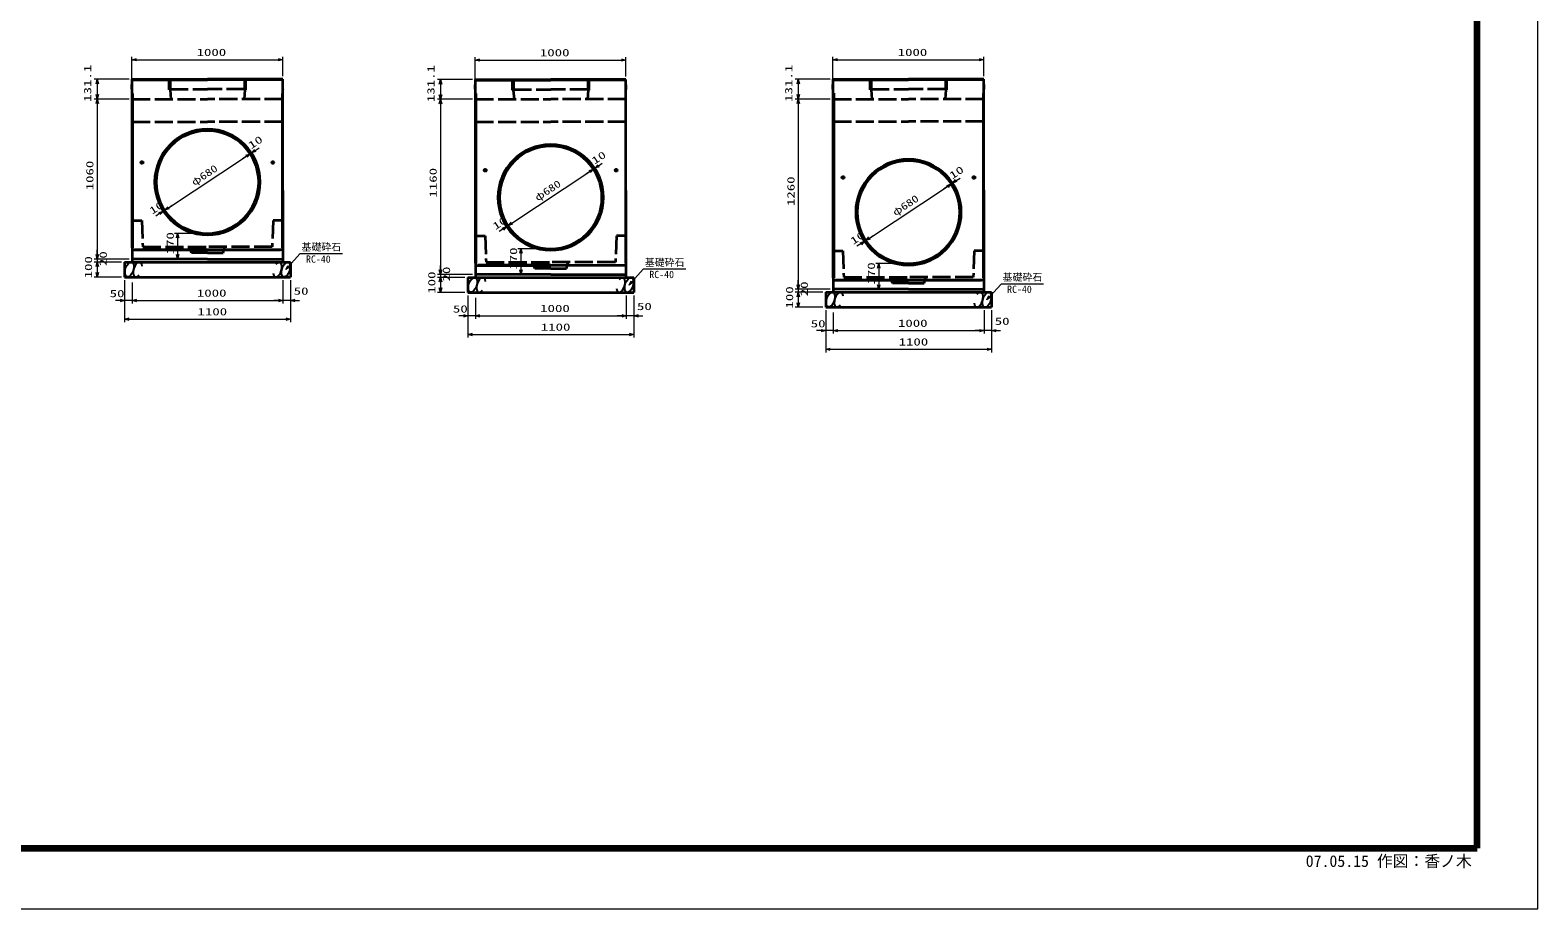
# Model space of a CAD drawing. Units: millimetres on the paper. Extents: x 0 to 841, y 0 to 594.
# Drawn here: x 341.1 to 841, y 0 to 291.1 of the extents above; entities that cross this region are included whole.
import ezdxf
from ezdxf.enums import TextEntityAlignment as Align

# ---------------------------------------------------------------- set-up
doc = ezdxf.new("R2010")
doc.units = ezdxf.units.MM
doc.linetypes.add('DASHED', pattern=[7.5, 6, -1.5])
for name, color, linetype, lineweight in [('D-STR-DIM（寸法）', 7, 'Continuous', 13), ('D-STR-HTXT(基礎砕石-旗)', 7, 'Continuous', 13), ('D-STR-STRC', 7, 'Continuous', 13), ('D-STR-STRF(グリ)', 7, 'Continuous', 25), ('D-STR（構造物）', 1, 'Continuous', 35), ('D-TTL-LINE（区切線）', 7, 'Continuous', 18), ('D-TTL（外枠）', 2, 'Continuous', 140)]:
    doc.layers.add(name, color=color, linetype=linetype, lineweight=lineweight)
doc.layers.add('D-STR-DIM（寸法）2', color=7, linetype='Continuous')
doc.styles.add('ＭＳ ゴシック', font='')
doc.styles.get('ＭＳ ゴシック').set_extended_font_data('MS Gothic')

# ---------------------------------------------------------------- blocks, each defined once
blk = doc.blocks.new('_Open30')
at = {"color": 7, "linetype": 'Continuous', "lineweight": 13}
for p, q in [((-1, 0.2679), (0, 0)), ((0, 0), (-1, -0.2679)), ((0, 0), (-1, 0))]:
    blk.add_line(p, q, dxfattribs=at)

msp = doc.modelspace()

# ---------------------------------------------------------------- linework, layer by layer
at = {"layer": 'D-STR-DIM（寸法）'}
for p, q in [((371.463, 215.262), (362.38, 215.262)), ((363.38, 216.762), (363.38, 218.262)), ((363.38, 215.262), (363.38, 214.262)), ((371.463, 214.262), (362.38, 214.262)), ((371.463, 214.262), (362.38, 214.262)), ((363.38, 212.762), (363.38, 211.262)), ((363.38, 212.762), (363.38, 210.762)), ((485.279, 210.166), (476.197, 210.166)), ((477.197, 211.666), (477.197, 213.166)), ((477.197, 210.166), (477.197, 209.166)), ((371.463, 209.262), (362.38, 209.262)), ((372.463, 208.262), (372.463, 200.53)), ((372.463, 208.262), (372.463, 194.343)), ((374.963, 207.515), (374.963, 200.53)), ((374.963, 206.515), (374.963, 200.53)), ((374.963, 206.515), (374.963, 200.53)), ((424.963, 208.262), (424.963, 200.53)), ((424.963, 208.262), (424.963, 200.53)), ((427.463, 208.262), (427.463, 200.53)), ((427.463, 208.262), (427.463, 194.343)), ((485.279, 209.166), (476.197, 209.166)), ((485.279, 209.166), (476.197, 209.166)), ((477.197, 207.666), (477.197, 206.166)), ((477.197, 207.666), (477.197, 205.666)), ((603.898, 205.265), (594.816, 205.265)), ((595.816, 206.765), (595.816, 208.265)), ((595.816, 205.265), (595.816, 204.265)), ((370.963, 201.53), (369.463, 201.53)), ((374.963, 201.53), (372.463, 201.53)), ((374.963, 201.53), (372.463, 201.53)), ((376.463, 201.53), (377.963, 201.53)), ((376.463, 201.53), (377.963, 201.53)), ((376.463, 201.53), (423.463, 201.53)), ((423.463, 201.53), (421.963, 201.53)), ((427.463, 201.53), (424.963, 201.53)), ((428.963, 201.53), (430.463, 201.53)), ((485.279, 204.166), (476.197, 204.166)), ((486.279, 203.166), (486.279, 195.434)), ((486.279, 203.166), (486.279, 189.247)), ((488.779, 202.419), (488.779, 195.434)), ((488.779, 201.419), (488.779, 195.434)), ((488.779, 201.419), (488.779, 195.434)), ((538.779, 203.166), (538.779, 195.434)), ((538.779, 203.166), (538.779, 195.434)), ((541.279, 203.166), (541.279, 195.434)), ((541.279, 203.166), (541.279, 189.247)), ((603.898, 204.265), (594.816, 204.265)), ((603.898, 204.265), (594.816, 204.265)), ((595.816, 202.765), (595.816, 201.265)), ((595.816, 202.765), (595.816, 200.765)), ((373.963, 195.343), (425.963, 195.343)), ((484.779, 196.434), (483.279, 196.434)), ((488.779, 196.434), (486.279, 196.434)), ((488.779, 196.434), (486.279, 196.434)), ((490.279, 196.434), (491.779, 196.434)), ((490.279, 196.434), (491.779, 196.434)), ((490.279, 196.434), (537.279, 196.434)), ((537.279, 196.434), (535.779, 196.434)), ((541.279, 196.434), (538.779, 196.434)), ((542.779, 196.434), (544.279, 196.434)), ((603.898, 199.265), (594.816, 199.265)), ((604.898, 198.265), (604.898, 190.533)), ((604.898, 198.265), (604.898, 184.346)), ((607.398, 197.518), (607.398, 190.533)), ((607.398, 196.518), (607.398, 190.533)), ((607.398, 196.518), (607.398, 190.533)), ((657.398, 198.265), (657.398, 190.533)), ((657.398, 198.265), (657.398, 190.533)), ((659.898, 198.265), (659.898, 190.533)), ((659.898, 198.265), (659.898, 184.346)), ((487.779, 190.247), (539.779, 190.247)), ((603.398, 191.533), (601.898, 191.533)), ((607.398, 191.533), (604.898, 191.533)), ((607.398, 191.533), (604.898, 191.533)), ((608.898, 191.533), (610.398, 191.533)), ((608.898, 191.533), (610.398, 191.533)), ((608.898, 191.533), (655.898, 191.533)), ((655.898, 191.533), (654.398, 191.533)), ((659.898, 191.533), (657.398, 191.533)), ((661.398, 191.533), (662.898, 191.533)), ((606.398, 185.346), (658.398, 185.346))]:
    msp.add_line(p, q, dxfattribs=at)
at = {"layer": 'D-STR-HTXT(基礎砕石-旗)'}
for points in [[(444.69, 216.974), (430.586, 216.974), (426.889, 212.855)], [(558.506, 211.878), (544.402, 211.878), (540.705, 207.759)], [(677.125, 206.977), (663.021, 206.977), (659.324, 202.858)]]:
    msp.add_lwpolyline(points, dxfattribs=at)
at = {"layer": 'D-STR-STRC'}
for p, q in [((374.863, 274.073), (374.863, 282.265)), ((376.363, 281.265), (423.363, 281.265)), ((424.863, 275.823), (424.863, 282.265)), ((488.679, 273.977), (488.679, 282.169)), ((490.179, 281.169), (537.179, 281.169)), ((538.679, 275.727), (538.679, 282.169)), ((607.298, 274.076), (607.298, 282.268)), ((608.798, 281.268), (655.798, 281.268)), ((657.298, 275.826), (657.298, 282.268)), ((373.963, 274.823), (362.38, 274.823)), ((363.38, 273.323), (363.38, 269.762)), ((487.779, 274.727), (476.197, 274.727)), ((477.197, 273.227), (477.197, 269.667)), ((606.398, 274.826), (594.816, 274.826)), ((595.816, 273.326), (595.816, 269.766)), ((373.963, 268.262), (362.38, 268.262)), ((373.963, 268.262), (362.38, 268.262)), ((363.38, 266.762), (363.38, 216.762)), ((487.779, 268.167), (476.197, 268.167)), ((487.779, 268.167), (476.197, 268.167)), ((477.197, 266.667), (477.197, 211.666)), ((606.398, 268.266), (594.816, 268.266)), ((606.398, 268.266), (594.816, 268.266)), ((595.816, 266.766), (595.816, 206.765)), ((414.098, 250.131), (414.516, 250.406)), ((415.767, 251.233), (417.019, 252.059)), ((386.978, 232.221), (412.847, 249.304)), ((412.847, 249.304), (411.595, 248.477)), ((527.915, 245.035), (528.332, 245.31)), ((529.584, 246.137), (530.835, 246.963)), ((500.795, 227.125), (526.663, 244.208)), ((526.663, 244.208), (525.411, 243.381)), ((646.534, 240.134), (646.951, 240.409)), ((648.203, 241.236), (649.454, 242.062)), ((619.414, 222.224), (645.282, 239.307)), ((645.282, 239.307), (644.03, 238.48)), ((384.058, 230.292), (382.806, 229.466)), ((385.727, 231.394), (385.309, 231.119)), ((386.978, 232.221), (388.23, 233.047)), ((497.874, 225.196), (496.622, 224.37)), ((499.543, 226.298), (499.126, 226.023)), ((500.795, 227.125), (502.046, 227.952)), ((398.913, 223.762), (389.03, 223.762)), ((390.03, 222.262), (390.03, 216.762)), ((616.493, 220.295), (615.241, 219.469)), ((618.162, 221.397), (617.745, 221.122)), ((619.414, 222.224), (620.665, 223.051)), ((373.963, 215.262), (362.38, 215.262)), ((398.913, 215.262), (389.03, 215.262)), ((512.729, 218.667), (502.846, 218.667)), ((503.846, 217.167), (503.846, 211.666)), ((487.779, 210.166), (476.197, 210.166)), ((512.729, 210.166), (502.846, 210.166)), ((631.348, 213.766), (621.465, 213.766)), ((622.465, 212.266), (622.465, 206.765)), ((606.398, 205.265), (594.816, 205.265)), ((631.348, 205.265), (621.465, 205.265))]:
    msp.add_line(p, q, dxfattribs=at)
at = {"layer": 'D-STR-STRF(グリ)'}
for centre, major_axis in [((374.038, 211.786), (0.79, 2.421)), ((425.887, 211.739), (-0.79, -2.421)), ((487.854, 206.69), (0.79, 2.421)), ((539.704, 206.643), (-0.79, -2.421)), ((606.473, 201.789), (0.79, 2.421)), ((658.323, 201.742), (-0.79, -2.421))]:
    msp.add_ellipse(centre, major_axis=major_axis, ratio=0.5139, dxfattribs=at)
for centre, start_param, end_param in [((376.778, 211.786), 5.3575563, 10.3750652), ((423.147, 211.739), 2.2159636, 7.2334726), ((490.595, 206.69), 5.3575563, 10.3750652), ((536.963, 206.643), 2.2159636, 7.2334726), ((609.214, 201.789), 5.3575563, 10.3750652), ((655.582, 201.742), 2.2159636, 7.2334726)]:
    msp.add_ellipse(centre, major_axis=(0.79, 2.421), ratio=0.5139, start_param=start_param, end_param=end_param, dxfattribs=at)
at = {"layer": 'D-STR（構造物）'}
for p, q in [((374.863, 273.073), (374.963, 273.173)), ((374.863, 271.573), (374.863, 273.073)), ((374.863, 271.573), (374.963, 271.473)), ((374.963, 219.02), (374.963, 274.823)), ((374.963, 274.823), (399.913, 274.823)), ((374.963, 274.573), (399.913, 274.573)), ((375.113, 270.148), (375.113, 219.02)), ((424.863, 274.823), (399.913, 274.823)), ((424.863, 274.573), (399.913, 274.573)), ((424.713, 270.148), (424.713, 219.02)), ((424.863, 219.02), (424.863, 274.823)), ((424.962, 273.073), (424.863, 273.173)), ((424.962, 271.573), (424.863, 271.473)), ((424.962, 271.573), (424.962, 273.073)), ((488.679, 272.977), (488.779, 273.077)), ((488.679, 271.477), (488.679, 272.977)), ((488.679, 271.477), (488.779, 271.377)), ((488.779, 213.924), (488.779, 274.727)), ((488.779, 274.727), (513.729, 274.727)), ((488.779, 274.477), (513.729, 274.477)), ((488.929, 270.052), (488.929, 213.924)), ((538.679, 274.727), (513.729, 274.727)), ((538.679, 274.477), (513.729, 274.477)), ((538.529, 270.052), (538.529, 213.924)), ((538.679, 213.924), (538.679, 274.727)), ((538.779, 272.977), (538.679, 273.077)), ((538.779, 271.477), (538.679, 271.377)), ((538.779, 271.477), (538.779, 272.977)), ((607.298, 273.076), (607.398, 273.176)), ((607.298, 271.576), (607.298, 273.076)), ((607.298, 271.576), (607.398, 271.476)), ((607.398, 209.023), (607.398, 274.826)), ((607.398, 274.826), (632.348, 274.826)), ((607.398, 274.576), (632.348, 274.576)), ((607.548, 270.151), (607.548, 209.023)), ((657.298, 274.826), (632.348, 274.826)), ((657.298, 274.576), (632.348, 274.576)), ((657.148, 270.151), (657.148, 209.023)), ((657.298, 209.023), (657.298, 274.826)), ((657.398, 273.076), (657.298, 273.176)), ((657.398, 271.576), (657.298, 271.476)), ((657.398, 271.576), (657.398, 273.076)), ((377.763, 247.262), (378.663, 247.262)), ((378.213, 247.712), (378.213, 246.812)), ((422.063, 247.262), (421.163, 247.262)), ((421.612, 247.712), (421.612, 246.812)), ((492.029, 245.117), (492.029, 244.217)), ((535.429, 245.117), (535.429, 244.217)), ((491.579, 244.667), (492.479, 244.667)), ((535.879, 244.667), (534.979, 244.667)), ((610.198, 242.266), (611.098, 242.266)), ((610.648, 242.716), (610.648, 241.816)), ((654.498, 242.266), (653.598, 242.266)), ((654.048, 242.716), (654.048, 241.816)), ((374.962, 238.012), (374.962, 215.262)), ((424.863, 238.012), (424.863, 215.262)), ((488.779, 237.917), (488.779, 210.166)), ((538.679, 237.917), (538.679, 210.166)), ((607.398, 238.016), (607.398, 205.265)), ((657.298, 238.016), (657.298, 205.265)), ((374.962, 218.262), (399.913, 218.262)), ((399.913, 215.262), (374.962, 215.262)), ((374.963, 215.262), (374.963, 214.262)), ((399.913, 218.27), (375.713, 218.27)), ((399.913, 218.27), (424.112, 218.27)), ((424.863, 218.262), (399.913, 218.262)), ((399.913, 215.262), (424.863, 215.262)), ((424.863, 215.262), (424.863, 214.262)), ((372.463, 214.262), (427.463, 214.262)), ((372.463, 214.262), (372.463, 209.262)), ((372.463, 214.262), (427.463, 214.262)), ((427.463, 214.262), (427.463, 209.262)), ((488.779, 213.167), (513.729, 213.167)), ((513.729, 210.166), (488.779, 210.166)), ((488.779, 210.166), (488.779, 209.166)), ((513.729, 213.174), (489.529, 213.174)), ((513.729, 213.174), (537.929, 213.174)), ((538.679, 213.167), (513.729, 213.167)), ((513.729, 210.166), (538.679, 210.166)), ((538.679, 210.166), (538.679, 209.166)), ((372.463, 209.262), (427.463, 209.262)), ((486.279, 209.166), (541.279, 209.166)), ((486.279, 209.166), (486.279, 204.166)), ((486.279, 209.166), (541.279, 209.166)), ((541.279, 209.166), (541.279, 204.166)), ((607.398, 208.266), (632.348, 208.266)), ((632.348, 205.265), (607.398, 205.265)), ((607.398, 205.265), (607.398, 204.265)), ((632.348, 208.273), (608.148, 208.273)), ((632.348, 208.273), (656.548, 208.273)), ((657.298, 208.266), (632.348, 208.266)), ((632.348, 205.265), (657.298, 205.265)), ((657.298, 205.265), (657.298, 204.265)), ((486.279, 204.166), (541.279, 204.166)), ((604.898, 204.265), (659.898, 204.265)), ((604.898, 204.265), (604.898, 199.265)), ((604.898, 204.265), (659.898, 204.265)), ((659.898, 204.265), (659.898, 199.265)), ((604.898, 199.265), (659.898, 199.265))]:
    msp.add_line(p, q, dxfattribs=at)
at = {"layer": 'D-STR（構造物）', "linetype": 'DASHED'}
for p, q in [((387.213, 271.266), (387.213, 274.823)), ((387.213, 271.266), (387.513, 271.266)), ((387.513, 271.266), (387.513, 274.823)), ((387.513, 271.266), (387.763, 268.262)), ((387.558, 274.823), (387.558, 271.566)), ((387.558, 271.566), (399.913, 271.566)), ((412.268, 271.566), (399.913, 271.566)), ((412.312, 271.266), (412.063, 268.262)), ((412.268, 274.823), (412.268, 271.566)), ((412.312, 271.266), (412.312, 274.823)), ((412.613, 271.266), (412.312, 271.266)), ((412.613, 271.266), (412.613, 274.823)), ((501.029, 271.17), (501.029, 274.727)), ((501.029, 271.17), (501.329, 271.17)), ((501.329, 271.17), (501.329, 274.727)), ((501.329, 271.17), (501.579, 268.167)), ((501.374, 274.727), (501.374, 271.47)), ((501.374, 271.47), (513.729, 271.47)), ((526.084, 271.47), (513.729, 271.47)), ((526.129, 271.17), (525.879, 268.167)), ((526.084, 274.727), (526.084, 271.47)), ((526.129, 271.17), (526.129, 274.727)), ((526.429, 271.17), (526.129, 271.17)), ((526.429, 271.17), (526.429, 274.727)), ((619.648, 271.269), (619.648, 274.826)), ((619.648, 271.269), (619.948, 271.269)), ((619.948, 271.269), (619.948, 274.826)), ((619.948, 271.269), (620.198, 268.266)), ((619.993, 274.826), (619.993, 271.569)), ((619.993, 271.569), (632.348, 271.569)), ((644.703, 271.569), (632.348, 271.569)), ((644.748, 271.269), (644.498, 268.266)), ((644.703, 274.826), (644.703, 271.569)), ((644.748, 271.269), (644.748, 274.826)), ((645.048, 271.269), (644.748, 271.269)), ((645.048, 271.269), (645.048, 274.826)), ((374.963, 268.262), (399.913, 268.262)), ((424.863, 268.262), (399.913, 268.262)), ((488.779, 268.167), (513.729, 268.167)), ((538.679, 268.167), (513.729, 268.167)), ((607.398, 268.266), (632.348, 268.266)), ((657.298, 268.266), (632.348, 268.266)), ((374.963, 260.762), (399.913, 260.762)), ((424.863, 260.762), (399.913, 260.762)), ((488.779, 260.666), (513.729, 260.666)), ((538.679, 260.666), (513.729, 260.666)), ((607.398, 260.765), (632.348, 260.765)), ((657.298, 260.765), (632.348, 260.765)), ((374.962, 228.012), (378.144, 228.012)), ((378.144, 228.012), (378.462, 219.262)), ((421.681, 228.012), (421.363, 219.262)), ((424.863, 228.012), (421.681, 228.012)), ((488.779, 222.917), (491.961, 222.917)), ((491.961, 222.917), (492.279, 214.167)), ((535.497, 222.917), (535.179, 214.167)), ((538.679, 222.917), (535.497, 222.917)), ((378.462, 219.262), (399.913, 219.262)), ((394.663, 217.262), (394.163, 219.262)), ((399.913, 217.262), (394.663, 217.262)), ((421.363, 219.262), (399.913, 219.262)), ((399.913, 217.262), (405.163, 217.262)), ((405.163, 217.262), (405.663, 219.262)), ((607.398, 218.016), (610.58, 218.016)), ((610.58, 218.016), (610.898, 209.266)), ((654.116, 218.016), (653.798, 209.266)), ((657.298, 218.016), (654.116, 218.016)), ((492.279, 214.167), (513.729, 214.167)), ((508.479, 212.167), (507.979, 214.167)), ((513.729, 212.167), (508.479, 212.167)), ((535.179, 214.167), (513.729, 214.167)), ((513.729, 212.167), (518.979, 212.167)), ((518.979, 212.167), (519.479, 214.167)), ((610.898, 209.266), (632.348, 209.266)), ((627.098, 207.266), (626.598, 209.266)), ((632.348, 207.266), (627.098, 207.266)), ((653.798, 209.266), (632.348, 209.266)), ((632.348, 207.266), (637.598, 207.266)), ((637.598, 207.266), (638.098, 209.266))]:
    msp.add_line(p, q, dxfattribs=at)
at = {"layer": 'D-STR（構造物）'}
for centre, radius in [((378.213, 247.262), 0.35), ((378.213, 247.262), 0.3), ((421.612, 247.262), 0.35), ((421.612, 247.262), 0.3), ((492.029, 244.667), 0.35), ((492.029, 244.667), 0.3), ((535.429, 244.667), 0.35), ((535.429, 244.667), 0.3), ((610.648, 242.266), 0.35), ((610.648, 242.266), 0.3), ((654.048, 242.266), 0.35), ((654.048, 242.266), 0.3)]:
    msp.add_circle(centre, radius, dxfattribs=at)
for centre, radius, start, end in [((399.913, 240.762), 17.5, 90, 270), ((399.913, 240.762), 17, 90, 270), ((399.913, 240.762), 17.5, 270, 90), ((399.913, 240.762), 17, 270, 90), ((513.729, 235.667), 17.5, 90, 270), ((513.729, 235.667), 17, 90, 270), ((513.729, 235.667), 17.5, 270, 90), ((513.729, 235.667), 17, 270, 90), ((632.348, 230.766), 17.5, 90, 270), ((632.348, 230.766), 17, 90, 270), ((632.348, 230.766), 17.5, 270, 90), ((632.348, 230.766), 17, 270, 90)]:
    msp.add_arc(centre, radius, start, end, dxfattribs=at)
at = {"layer": 'D-TTL-LINE（区切線）'}
for p, q in [((841, 0), (841, 594)), ((0, 0), (841, 0))]:
    msp.add_line(p, q, dxfattribs=at)
at = {"layer": 'D-TTL（外枠）'}
for p, q in [((820.9, 20.1), (820.9, 573.9)), ((20.1, 20.1), (820.9, 20.1))]:
    msp.add_line(p, q, dxfattribs=at)

# ---------------------------------------------------------------- block references
at = {"layer": 'D-STR-DIM（寸法）', "xscale": 1.5, "yscale": 1.5}
for p, rotation in [((363.38, 215.262), 270), ((363.38, 214.262), 90), ((363.38, 214.262), 90), ((363.38, 209.262), 270), ((477.197, 210.166), 270), ((477.197, 209.166), 90), ((477.197, 209.166), 90), ((477.197, 204.166), 270), ((595.816, 205.265), 270), ((374.963, 201.53), 180), ((374.963, 201.53), 180), ((374.963, 201.53), 180), ((427.463, 201.53), 180), ((595.816, 204.265), 90), ((595.816, 204.265), 90), ((595.816, 199.265), 270), ((372.463, 195.343), 180), ((488.779, 196.434), 180), ((488.779, 196.434), 180), ((488.779, 196.434), 180), ((541.279, 196.434), 180), ((486.279, 190.247), 180), ((607.398, 191.533), 180), ((607.398, 191.533), 180), ((607.398, 191.533), 180), ((659.898, 191.533), 180), ((604.898, 185.346), 180)]:
    msp.add_blockref('_Open30', p, dxfattribs=dict(at, rotation=rotation))
for p in [(372.463, 201.53), (424.963, 201.53), (424.963, 201.53), (427.463, 195.343), (486.279, 196.434), (538.779, 196.434), (538.779, 196.434), (541.279, 190.247), (604.898, 191.533), (657.398, 191.533), (657.398, 191.533), (659.898, 185.346)]:
    msp.add_blockref('_Open30', p, dxfattribs=at)
at = {"layer": 'D-STR-HTXT(基礎砕石-旗)', "xscale": 1.5, "yscale": 1.5, "rotation": 228.09044}
for p in [(425.887, 211.739), (539.704, 206.643), (658.323, 201.742)]:
    msp.add_blockref('_Open30', p, dxfattribs=at)
at = {"layer": 'D-STR-STRC', "xscale": 1.5, "yscale": 1.5}
for p, rotation in [((374.863, 281.265), 180), ((488.679, 281.169), 180), ((607.298, 281.268), 180), ((363.38, 274.823), 90), ((477.197, 274.727), 90), ((595.816, 274.826), 90), ((363.38, 268.262), 270), ((363.38, 268.262), 90), ((477.197, 268.167), 270), ((477.197, 268.167), 90), ((595.816, 268.266), 270), ((595.816, 268.266), 90), ((414.098, 250.131), 33.44021), ((414.098, 250.131), 33.44021), ((414.516, 250.406), 213.44021), ((527.915, 245.035), 33.44021), ((527.915, 245.035), 33.44021), ((528.332, 245.31), 213.44021), ((646.534, 240.134), 33.44021), ((646.534, 240.134), 33.44021), ((646.951, 240.409), 213.44021), ((385.309, 231.119), 33.44021), ((385.727, 231.394), 213.44021), ((385.727, 231.394), 213.44021), ((499.126, 226.023), 33.44021), ((499.543, 226.298), 213.44021), ((499.543, 226.298), 213.44021), ((390.03, 223.762), 90), ((617.745, 221.122), 33.44021), ((618.162, 221.397), 213.44021), ((618.162, 221.397), 213.44021), ((363.38, 215.262), 270), ((390.03, 215.262), 270), ((503.846, 218.667), 90), ((477.197, 210.166), 270), ((503.846, 210.166), 270), ((622.465, 213.766), 90), ((595.816, 205.265), 270), ((622.465, 205.265), 270)]:
    msp.add_blockref('_Open30', p, dxfattribs=dict(at, rotation=rotation))
for p in [(424.863, 281.265), (538.679, 281.169), (657.298, 281.268)]:
    msp.add_blockref('_Open30', p, dxfattribs=at)

# ---------------------------------------------------------------- texts
at = {"layer": 'D-STR-DIM（寸法）', "style": 'ＭＳ ゴシック', "width": 1.5}
for s, p in [('100', (362.393, 208.851)), ('20', (367.281, 212.931)), ('100', (476.209, 203.755)), ('20', (481.097, 207.835)), ('100', (594.828, 198.854)), ('20', (599.716, 202.934))]:
    msp.add_text(s, height=2.405, rotation=90, dxfattribs=at).set_placement(p, align=Align.BOTTOM_LEFT)
for s, p in [('50', (367.499, 201.895)), ('1000', (396.421, 202.067)), ('50', (428.514, 202.719)), ('1000', (510.237, 196.971)), ('50', (542.33, 197.623)), ('1100', (396.629, 195.88)), ('50', (481.315, 196.799)), ('50', (599.934, 191.898)), ('1000', (628.856, 192.07)), ('50', (660.949, 192.722)), ('1100', (510.446, 190.784)), ('1100', (629.065, 185.883))]:
    msp.add_text(s, height=2.405, dxfattribs=at).set_placement(p, align=Align.BOTTOM_LEFT)
at = {"layer": 'D-STR-DIM（寸法）2', "style": 'ＭＳ ゴシック'}
msp.add_text('07.05.15 作図：香ノ木', height=3.848, dxfattribs=at).set_placement((764.059, 12.729), align=Align.BOTTOM_LEFT)
at = {"layer": 'D-STR-HTXT(基礎砕石-旗)', "style": 'ＭＳ ゴシック'}
for s, p in [('基礎砕石', (431.122, 217.308)), ('RC-40', (432.609, 213.323)), ('基礎砕石', (544.938, 212.212)), ('RC-40', (546.426, 208.227)), ('基礎砕石', (663.557, 207.311)), ('RC-40', (665.045, 203.326))]:
    msp.add_text(s, height=2.405, dxfattribs=at).set_placement(p, align=Align.BOTTOM_LEFT)
at = {"layer": 'D-STR-STRC', "style": 'ＭＳ ゴシック', "width": 1.5}
for p in [(396.321, 281.803), (510.137, 281.707), (628.756, 281.806)]:
    msp.add_text('1000', height=2.405, dxfattribs=at).set_placement(p, align=Align.BOTTOM_LEFT)
at = {"layer": 'D-STR-STRC', "style": 'ＭＳ ゴシック'}
for s, rotation, width, p in [('131.1', 90, 1.5, (362.106, 267.337)), ('131.1', 90, 1.5, (475.922, 267.241)), ('131.1', 90, 1.5, (594.541, 267.34)), ('10', 33.44, 1.5, (414.835, 250.983)), ('10', 33.44, 1.5, (528.651, 245.887)), ('1060', 90, 1.5, (362.843, 238.012)), ('φ680', 33.44, 1.3, (395.966, 238.8)), ('1160', 90, 1.5, (476.659, 235.625)), ('10', 33.44, 1.5, (647.271, 240.986)), ('φ680', 33.44, 1.3, (509.782, 233.704)), ('1260', 90, 1.5, (595.278, 232.807)), ('φ680', 33.44, 1.3, (628.401, 228.803)), ('10', 33.44, 1.5, (381.986, 229.292)), ('10', 33.44, 1.5, (495.803, 224.196)), ('170', 90, 1.5, (389.492, 216.804)), ('10', 33.44, 1.5, (614.422, 219.295)), ('170', 90, 1.5, (503.309, 211.708)), ('170', 90, 1.5, (621.928, 206.807))]:
    msp.add_text(s, height=2.405, rotation=rotation, dxfattribs=dict(at, width=width)).set_placement(p, align=Align.BOTTOM_LEFT)

doc.saveas('drawing.dxf')
